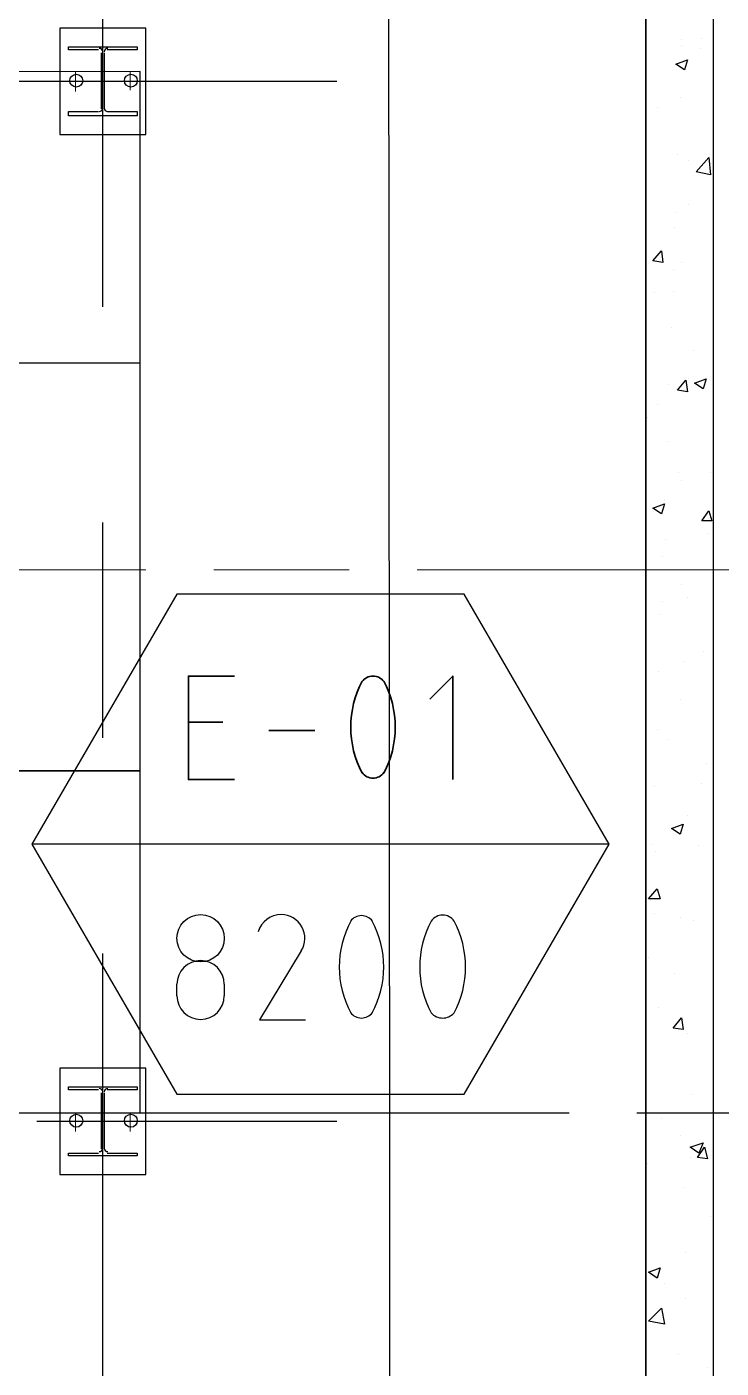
# Model space of a CAD drawing. Header units: inches. Extents: x 0 to 63075, y 0 to 44550.
# Drawn here: x 32093 to 33630, y 31724 to 34692 of the extents above; entities that cross this region are included whole.
import ezdxf

# ---------------------------------------------------------------- set-up
doc = ezdxf.new("R2010")
doc.units = ezdxf.units.IN
doc.header["$MEASUREMENT"] = 0
doc.linetypes.add('ACAD_ISO08W100', pattern=[36, 24, -3, 6, -3])
doc.layers.add('PDF2_Geometry', color=7, linetype='Continuous')

# ---------------------------------------------------------------- blocks, each defined once
blk = doc.blocks.new('1693 Drift')
at = {"linetype": 'ACAD_ISO08W100', "lineweight": 0, "ltscale": 50}
blk.add_lwpolyline([(-190184.8, -16058.3), (-156755.7, -16058.3)], dxfattribs=at)
at = {"layer": 'PDF2_Geometry', "color": 253, "lineweight": 25, "true_color": 0x999999}
for points in [[(-179096.8, -8278.6), (-179096.8, -11053), (-177094.7, -13055.1), (-159078.8, -13055.1), (-159078.8, -19061.5), (-177094.7, -19061.5), (-179096.8, -21063.6), (-179093.7, -29904.7)], [(-178896.6, -8278.6), (-178947.5, -10992.6), (-177034.3, -12905.8), (-158929.4, -12905.8), (-158929.4, -19210.9), (-177034.3, -19210.9), (-178937.9, -21114.5), (-178925.2, -29904.7)], [(-179093.7, -11053), (-179093.7, -8281.8), (-179093.7, -11053), (-177091.5, -13055.1), (-159078.8, -13055.1), (-159078.8, -19061.5), (-177091.5, -19061.5), (-179093.7, -21060.4), (-179093.7, -29901.6)]]:
    blk.add_lwpolyline(points, dxfattribs=at)
at = {"layer": 'PDF2_Geometry', "color": 252, "lineweight": 35, "true_color": 0x939598}
blk.add_lwpolyline([(-177094.7, -13055.1), (-159078.8, -13055.1), (-159078.8, -19061.5), (-177094.7, -19061.5)], close=True, dxfattribs=at)
at = {"layer": 'PDF2_Geometry', "color": 252, "lineweight": 25, "true_color": 0x939598}
for points in [[(-160280.1, -15476.8), (-160280.1, -13369.8)], [(-158999.4, -14885.6), (-158999.4, -14885.6)], [(-158954.9, -14882.5), (-158954.9, -14882.5)], [(-160289.6, -14907.9), (-160356.4, -14907.9), (-160356.4, -14901.5), (-160203.8, -14901.5), (-160203.8, -14907.9), (-160270.5, -14907.9)], [(-160283.3, -15038.2), (-160283.3, -14914.3)], [(-160276.9, -14914.3), (-160276.9, -15038.2)], [(-158999.4, -14898.4), (-158999.4, -14898.4)], [(-158958, -14904.7), (-158958, -14904.7)], [(-159762.1, -14977.8), (-161080.9, -14977.8)], [(-159002.5, -15012.8), (-159002.5, -15012.8)], [(-160270.5, -15044.5), (-160203.8, -15044.5), (-160203.8, -15054.1), (-160356.4, -15054.1), (-160356.4, -15044.5), (-160289.6, -15044.5)], [(-159053.4, -15035), (-159053.4, -15035)], [(-159008.9, -15139.9), (-159008.9, -15139.9)], [(-158983.5, -15152.6), (-158983.5, -15152.6)], [(-159078.8, -15206.6), (-159078.8, -15206.6)], [(-159078.8, -15206.6), (-159078.8, -15206.6)], [(-158983.5, -15251.1), (-158983.5, -15251.1)], [(-159012.1, -15267), (-159012.1, -15267)], [(-159015.2, -15302), (-159015.2, -15302)], [(-159018.4, -15394.1), (-159018.4, -15394.1)], [(-158999.4, -15378.2), (-158999.4, -15378.2)], [(-159059.7, -15445), (-159059.7, -15445)], [(-159018.4, -15441.8), (-159018.4, -15441.8)], [(-159021.6, -15521.2), (-159021.6, -15521.2)], [(-158973.9, -15572.1), (-158973.9, -15572.1)], [(-158983.5, -15635.7), (-158983.5, -15635.7)], [(-159028, -15648.4), (-159028, -15648.4)], [(-158929.4, -15648.4), (-158929.4, -15648.4)], [(-159053.4, -15692.9), (-159053.4, -15692.9)], [(-159075.6, -15721.5), (-159075.6, -15721.5)], [(-159031.1, -15775.5), (-159031.1, -15775.5)], [(-159005.7, -15842.2), (-159005.7, -15842.2)], [(-158935.8, -15842.2), (-158935.8, -15842.2)], [(-158999.4, -15861.3), (-158999.4, -15861.3)], [(-159037.5, -15902.6), (-159037.5, -15902.6)], [(-160280.1, -16430.1), (-160280.1, -15953.4)], [(-159034.3, -15991.6), (-159034.3, -15991.6)], [(-158939, -15978.9), (-158939, -15978.9)], [(-159040.7, -16029.7), (-159040.7, -16029.7)], [(-158999.4, -16090.1), (-158999.4, -16090.1)], [(-159040.7, -16128.2), (-159040.7, -16128.2)], [(-158986.6, -16118.7), (-158986.6, -16118.7)], [(-159047, -16156.8), (-159047, -16156.8)], [(-158951.7, -16239.5), (-158951.7, -16239.5)], [(-159050.2, -16284), (-159050.2, -16284)], [(-158996.2, -16261.7), (-158996.2, -16261.7)], [(-159002.5, -16344.3), (-159002.5, -16344.3)], [(-159053.4, -16411.1), (-159053.4, -16411.1)], [(-159028, -16433.3), (-159028, -16433.3)], [(-158945.3, -16487.3), (-158945.3, -16487.3)], [(-160197.5, -16503.2), (-175686.9, -16503.2), (-160197.5, -16503.2)], [(-159059.7, -16538.2), (-159059.7, -16538.2)], [(-158954.9, -16531.8), (-158954.9, -16531.8)], [(-158986.6, -16601.8), (-158986.6, -16601.8)], [(-159062.9, -16665.3), (-159062.9, -16665.3)], [(-158961.2, -16668.5), (-158961.2, -16668.5)], [(-159056.6, -16681.2), (-159056.6, -16681.2)], [(-159069.3, -16789.3), (-159069.3, -16789.3)], [(-159059.7, -16817.9), (-159059.7, -16817.9)], [(-159002.5, -16827.4), (-159002.5, -16827.4)], [(-158973.9, -16833.7), (-158973.9, -16833.7)], [(-160280.1, -19013.8), (-160280.1, -16906.8)], [(-159072.5, -16916.4), (-159072.5, -16916.4)], [(-159015.2, -16951.3), (-159015.2, -16951.3)], [(-159050.2, -17027.6), (-159050.2, -17027.6)], [(-159078.8, -17043.5), (-159078.8, -17043.5)], [(-158986.6, -17084.8), (-158986.6, -17084.8)], [(-160289.6, -17208.7), (-160356.4, -17208.7), (-160356.4, -17202.4), (-160203.8, -17202.4), (-160203.8, -17208.7), (-160270.5, -17208.7)], [(-160283.3, -17339), (-160283.3, -17215.1)], [(-160276.9, -17215.1), (-160276.9, -17339)], [(-158977.1, -17218.3), (-158977.1, -17218.3)], [(-159762.1, -17278.7), (-160426.3, -17278.7)], [(-159043.8, -17272.3), (-159043.8, -17272.3)], [(-159002.5, -17310.4), (-159002.5, -17310.4)], [(-160270.5, -17348.6), (-160203.8, -17348.6), (-160203.8, -17354.9), (-160356.4, -17354.9), (-160356.4, -17348.6), (-160289.6, -17348.6)], [(-158980.3, -17358.1), (-158980.3, -17358.1)], [(-159075.6, -17370.8), (-159075.6, -17370.8)], [(-158996.2, -17424.8), (-158996.2, -17424.8)], [(-158935.8, -17488.4), (-158935.8, -17488.4)], [(-158989.8, -17567.9), (-158989.8, -17567.9)], [(-159069.3, -17618.7), (-159069.3, -17618.7)], [(-159037.5, -17637.8), (-159037.5, -17637.8)], [(-158989.8, -17669.6), (-158989.8, -17669.6)], [(-159005.7, -17793.5), (-159005.7, -17793.5)], [(-158942.2, -17822.1), (-158942.2, -17822.1)]]:
    blk.add_lwpolyline(points, dxfattribs=at)
for points in [[(-159644.5, -18391), (-159647.7, -13684.4), (-171056.6, -13687.6), (-171056.6, -18391)], [(-160375.4, -15095.4), (-160184.7, -15095.4), (-160184.7, -14860.2), (-160375.4, -14860.2)], [(-160197.5, -14955.6), (-169381.8, -14958.7), (-169381.8, -15600.7), (-160197.5, -15600.7)], [(-169381.8, -17259.6), (-160197.5, -17259.6), (-160197.5, -14955.6), (-169381.8, -14958.7)], [(-158986.6, -14930.1), (-158993, -14952.4), (-159012.1, -14939.7)], [(-158935.8, -15184.4), (-158967.6, -15178), (-158939, -15146.2)], [(-159043.8, -15352.8), (-159040.7, -15378.2), (-159062.9, -15375.1)], [(-158945.3, -15635.7), (-158951.7, -15657.9), (-158970.8, -15645.2)], [(-158989.8, -15638.8), (-158986.6, -15664.3), (-159008.9, -15661.1)], [(-159037.5, -15912.1), (-159043.8, -15934.4), (-159062.9, -15921.7)], [(-158939, -15928), (-158932.6, -15950.3), (-158954.9, -15950.3)], [(-158996.2, -16620.8), (-159002.5, -16643.1), (-159021.6, -16630.4)], [(-159053.4, -16763.8), (-159047, -16786.1), (-159072.5, -16786.1)], [(-158999.4, -17049.8), (-158996.2, -17075.3), (-159018.4, -17072.1)], [(-160375.4, -17396.2), (-160184.7, -17396.2), (-160184.7, -17161.1), (-160375.4, -17161.1)], [(-158951.7, -17326.3), (-158961.2, -17348.6), (-158980.3, -17335.9)], [(-158948.5, -17335.9), (-158942.2, -17361.3), (-158964.4, -17358.1)], [(-159047, -17602.8), (-159053.4, -17625.1), (-159072.5, -17612.3)], [(-159037.5, -17726.8), (-159072.5, -17720.4), (-159043.8, -17691.8)]]:
    blk.add_lwpolyline(points, close=True, dxfattribs=at)
at = {"layer": 'PDF2_Geometry', "color": 252, "lineweight": 18, "true_color": 0x939598}
for points in [[(-160340.5, -15000.1), (-160340.5, -14955.6)], [(-160219.7, -14996.9), (-160219.7, -14955.6)], [(-160362.7, -14977.8), (-160321.4, -14977.8)], [(-160241.9, -14977.8), (-160200.6, -14977.8)], [(-160340.5, -17300.9), (-160340.5, -17259.6)], [(-160219.7, -17300.9), (-160219.7, -17259.6)], [(-160362.7, -17278.7), (-160321.4, -17278.7)], [(-160241.9, -17278.7), (-160200.6, -17278.7)]]:
    blk.add_lwpolyline(points, dxfattribs=at)
at = {"layer": 'PDF2_Geometry', "color": 252, "lineweight": 25, "true_color": 0x939598}
for centre in [(-160338.9, -14976.2), (-160218.1, -14976.2), (-160338.9, -17277.1), (-160218.1, -17277.1)]:
    blk.add_circle(centre, 14.3, dxfattribs=at)
for centre, start, end in [((-160288, -14912.7), 359.9999, 90.0546), ((-160269, -14912.7), 90.0001, 179.9999), ((-160288, -15036.6), 270.0001, 359.9999), ((-160269, -15036.6), 179.9999, 270.0546), ((-160288, -17213.5), 359.9999, 90.0546), ((-160269, -17213.5), 90.0001, 179.9999), ((-160288, -17337.5), 270.0001, 359.9999), ((-160269, -17337.5), 179.9999, 270.0546)]:
    blk.add_arc(centre, 7.94, start, end, dxfattribs=at)

msp = doc.modelspace()

# ---------------------------------------------------------------- linework, layer by layer
at = {"linetype": 'ACAD_ISO08W100', "ltscale": 50}
msp.add_line((32093.4, 32289.2), (35786, 32289.2), dxfattribs=at)
at = {"layer": 'PDF2_Geometry', "lineweight": 25}
for points in [[(33382.1, 32883.6), (33061.2, 33436.6), (32425.6, 33436.6), (32104.6, 32883.6), (32425.6, 32330.7), (33061.2, 32330.7), (33382.1, 32883.6), (32104.6, 32883.6)], [(32700.4, 32647.7), (32608.3, 32495.2), (32710, 32495.2)], [(32425.6, 32548.4), (32425.6, 32573.8)], [(32530.4, 32573.8), (32530.4, 32548.4)]]:
    msp.add_lwpolyline(points, dxfattribs=at)
at = {"layer": 'PDF2_Geometry', "lineweight": 35}
for points in [[(32552.7, 33026.7), (32451, 33026.7), (32451, 33255.5), (32552.7, 33255.5)], [(33035.7, 33026.7), (33035.7, 33255.5), (32984.9, 33204.6)], [(32527.3, 33153.8), (32451, 33153.8)], [(32629, 33135), (32730.6, 33135)]]:
    msp.add_lwpolyline(points, dxfattribs=at)
at = {"layer": 'PDF2_Geometry', "lineweight": 25}
msp.add_lwpolyline([(32700.4, 32647.7, 0.590543), (32656.5, 32727.9, 0.338572), (32605.5, 32689.7)], format="xyb", dxfattribs=at)
msp.add_circle((32478, 32675.5), 52.4, dxfattribs=at)
at = {"layer": 'PDF2_Geometry', "lineweight": 35}
for centre, radius, start, end in [((33024.6, 33142.6), 214.5, 151.7161, 208.2839), ((32859.4, 33225.3), 30.2, 36.4969, 143.5031), ((32694.1, 33142.6), 214.5, 331.7161, 28.2839), ((32859.4, 33060), 30.2, 216.4969, 323.5031)]:
    msp.add_arc(centre, radius, start, end, dxfattribs=at)
at = {"layer": 'PDF2_Geometry', "lineweight": 25}
for centre, radius, start, end in [((32999.2, 32611.9), 214.5, 151.7161, 208.2839), ((32833.9, 32695.4), 30.2, 36.4969, 143.5031), ((32668.7, 32611.9), 214.5, 331.7161, 28.2839), ((33177.2, 32611.9), 214.5, 151.7161, 208.2839), ((33013.5, 32696.5), 30.4, 34.005, 145.995), ((32849.8, 32611.9), 214.5, 331.7161, 28.2839), ((32478, 32573.8), 52.4, 0.0018, 179.9982), ((32478, 32548.4), 52.4, 180.0018, 359.9982), ((32833.9, 32529.3), 30.2, 216.4969, 323.5031), ((33013.5, 32533.1), 34, 222.0828, 317.9172)]:
    msp.add_arc(centre, radius, start, end, dxfattribs=at)

# ---------------------------------------------------------------- block references
msp.add_blockref('1693 Drift', (192541.7, 49549))

doc.saveas('drawing.dxf')
